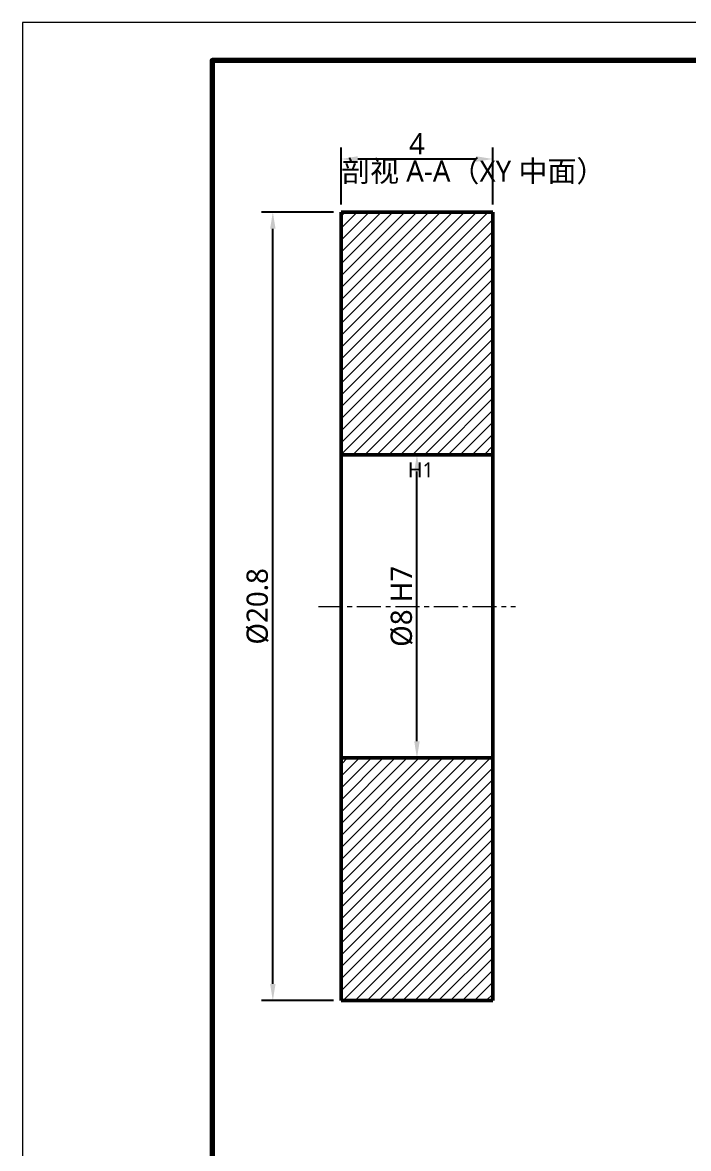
# Model space of a CAD drawing. Header units: millimetres. Extents: x 0 to 420, y 0 to 297.
# Drawn here: x 0 to 87.8, y 148.5 to 297 of the extents above; entities that cross this region are included whole.
import ezdxf

# ---------------------------------------------------------------- set-up
doc = ezdxf.new("R2010")
doc.units = ezdxf.units.MM
doc.linetypes.add('CENTER', pattern=[5.08, 3.175, -0.635, 0.635, -0.635])
for name, color, linetype, lineweight in [('CENTER', 1, 'CENTER', 18), ('DIM', 3, 'CONTINUOUS', 18), ('FRAME', 7, 'CONTINUOUS', 70), ('HATCH', 8, 'CONTINUOUS', 13), ('TEXT', 7, 'CONTINUOUS', 25), ('VISIBLE', 7, 'CONTINUOUS', 50)]:
    doc.layers.add(name, color=color, linetype=linetype, lineweight=lineweight)
doc.styles.add('CJK', font='NotoSansCJK-Regular.ttc')
doc.dimstyles.new('GB', dxfattribs={"dimtxt": 2.8, "dimasz": 2.2, "dimexe": 1.5, "dimexo": 1, "dimgap": 0.6, "dimtad": 1, "dimlfac": 100, "dimzin": 12, "dimdsep": 46, "dimtxsty": 'CJK', "dimcen": 2.5, "dimazin": 3, "dimtfac": 0.5, "dimtmove": 2, "dimatfit": 3})

msp = doc.modelspace()

# ---------------------------------------------------------------- hatches: boundary and pattern name
at = {"layer": 'HATCH'}
h = msp.add_hatch(dxfattribs=at)
h.set_pattern_fill('ANSI31', scale=0.35)
h.paths.add_polyline_path([(42, 271.99429), (42, 270.46507), (42, 268.93585), (42, 267.40663), (42, 265.87741), (42, 264.34819), (42, 262.81897), (42, 261.28975), (42, 259.76053), (42, 258.23131), (42, 256.70208), (42, 255.17286), (42, 253.64364), (42, 252.11442), (42, 250.5852), (42, 249.05598), (42, 247.52676), (42, 245.99754), (42, 244.46832), (42, 242.9391), (42, 241.40988), (42.12013, 240.00079), (43.64935, 240.00079), (45.17857, 240.00079), (46.70779, 240.00079), (48.23701, 240.00079), (49.76623, 240.00079), (51.29546, 240.00079), (52.82468, 240.00079), (54.3539, 240.00079), (55.88312, 240.00079), (57.41234, 240.00079), (58.94156, 240.00079), (60.47078, 240.00079), (62, 240.00079), (62, 241.53001), (62, 243.05923), (62, 244.58845), (62, 246.11767), (62, 247.64689), (62, 249.17611), (62, 250.70533), (62, 252.23455), (62, 253.76377), (62, 255.293), (62, 256.82222), (62, 258.35144), (62, 259.88066), (62, 261.40988), (62, 262.9391), (62, 264.46832), (62, 265.99754), (62, 267.52676), (62, 269.05598), (62, 270.5852), (61.87987, 271.99429), (60.35065, 271.99429), (58.82143, 271.99429), (57.29221, 271.99429), (55.76299, 271.99429), (54.23377, 271.99429), (52.70454, 271.99429), (51.17532, 271.99429), (49.6461, 271.99429), (48.11688, 271.99429), (46.58766, 271.99429), (45.05844, 271.99429), (43.52922, 271.99429), (42, 271.99429)])
h = msp.add_hatch(dxfattribs=at)
h.set_pattern_fill('ANSI31', scale=0.35)
h.paths.add_polyline_path([(62, 200.00079), (60.47078, 200.00079), (58.94156, 200.00079), (57.41234, 200.00079), (55.88312, 200.00079), (54.3539, 200.00079), (52.82468, 200.00079), (51.29546, 200.00079), (49.76623, 200.00079), (48.23701, 200.00079), (46.70779, 200.00079), (45.17857, 200.00079), (43.64935, 200.00079), (42.12013, 200.00079), (42, 198.5917), (42, 197.06248), (42, 195.53326), (42, 194.00404), (42, 192.47482), (42, 190.9456), (42, 189.41638), (42, 187.88716), (42, 186.35793), (42, 184.82871), (42, 183.29949), (42, 181.77027), (42, 180.24105), (42, 178.71183), (42, 177.18261), (42, 175.65339), (42, 174.12417), (42, 172.59495), (42, 171.06573), (42, 169.53651), (42, 168.00729), (43.52922, 168.00729), (45.05844, 168.00729), (46.58766, 168.00729), (48.11688, 168.00729), (49.6461, 168.00729), (51.17532, 168.00729), (52.70454, 168.00729), (54.23377, 168.00729), (55.76299, 168.00729), (57.29221, 168.00729), (58.82143, 168.00729), (60.35065, 168.00729), (61.87987, 168.00729), (62, 169.41638), (62, 170.9456), (62, 172.47482), (62, 174.00404), (62, 175.53326), (62, 177.06248), (62, 178.5917), (62, 180.12092), (62, 181.65014), (62, 183.17936), (62, 184.70858), (62, 186.2378), (62, 187.76702), (62, 189.29624), (62, 190.82546), (62, 192.35469), (62, 193.88391), (62, 195.41313), (62, 196.94235), (62, 198.47157), (62, 200.00079)])

# ---------------------------------------------------------------- linework, layer by layer
at = {"layer": 'CENTER'}
msp.add_line((39, 220.00079), (65, 220.00079), dxfattribs=at)
at = {"layer": 'FRAME', "lineweight": 18}
msp.add_lwpolyline([(0, 0), (420, 0), (420, 297), (0, 297)], close=True, dxfattribs=at)
at = {"layer": 'FRAME'}
msp.add_lwpolyline([(25, 5), (415, 5), (415, 292), (25, 292)], close=True, dxfattribs=at)
at = {"layer": 'VISIBLE'}
for points in [[(42, 272), (62, 272)], [(42, 272), (42, 271.99429)], [(62, 271.99429), (42, 271.99429)], [(42, 271.99429), (42, 240.00079)], [(62, 272), (62, 271.99429)], [(62, 271.99429), (62, 240.00079)], [(42, 240.00079), (62, 240.00079)], [(42, 240.00079), (42, 239.94486)], [(42, 239.94486), (42, 239.77741)], [(42, 239.77741), (42, 239.49935)], [(42, 239.49935), (42, 239.11224)], [(42, 239.11224), (42, 238.61826)], [(62, 240.00079), (62, 239.94486)], [(62, 239.94486), (62, 239.77741)], [(62, 239.77741), (62, 239.49935)], [(62, 239.49935), (62, 239.11224)], [(62, 239.11224), (62, 238.61826)], [(42, 238.61826), (42, 238.02017)], [(42, 238.02017), (42, 237.3213)], [(62, 238.61826), (62, 238.02017)], [(62, 238.02017), (62, 237.3213)], [(42, 237.3213), (42, 236.52556)], [(42, 236.52556), (42, 235.63742)], [(62, 237.3213), (62, 236.52556)], [(62, 236.52556), (62, 235.63742)], [(42, 235.63742), (42, 234.66183)], [(42, 234.66183), (42, 233.60424)], [(62, 235.63742), (62, 234.66183)], [(62, 234.66183), (62, 233.60424)], [(42, 233.60424), (42, 232.47058)], [(62, 233.60424), (62, 232.47058)], [(42, 232.47058), (42, 231.26719)], [(62, 232.47058), (62, 231.26719)], [(42, 231.26719), (42, 230.00079)], [(62, 231.26719), (62, 230.00079)], [(42, 230.00079), (42, 228.67846)], [(62, 230.00079), (62, 228.67846)], [(42, 228.67846), (42, 227.30761)], [(42, 227.30761), (42, 225.89589)], [(62, 228.67846), (62, 227.30761)], [(62, 227.30761), (62, 225.89589)], [(42, 225.89589), (42, 224.45121)], [(62, 225.89589), (62, 224.45121)], [(42, 224.45121), (42, 222.98163)], [(62, 224.45121), (62, 222.98163)], [(42, 222.98163), (42, 221.49539)], [(62, 222.98163), (62, 221.49539)], [(42, 221.49539), (42, 220.00079)], [(62, 221.49539), (62, 220.00079)], [(42, 220.00079), (42, 218.50619)], [(62, 220.00079), (62, 218.50619)], [(42, 218.50619), (42, 217.01994)], [(62, 218.50619), (62, 217.01994)], [(42, 217.01994), (42, 215.55037)], [(62, 217.01994), (62, 215.55037)], [(42, 215.55037), (42, 214.10569)], [(62, 215.55037), (62, 214.10569)], [(42, 214.10569), (42, 212.69397)], [(62, 214.10569), (62, 212.69397)], [(42, 212.69397), (42, 211.32311)], [(62, 212.69397), (62, 211.32311)], [(42, 211.32311), (42, 210.00079)], [(62, 211.32311), (62, 210.00079)], [(42, 210.00079), (42, 208.73439)], [(62, 210.00079), (62, 208.73439)], [(42, 208.73439), (42, 207.53099)], [(62, 208.73439), (62, 207.53099)], [(42, 207.53099), (42, 206.39733)], [(62, 207.53099), (62, 206.39733)], [(42, 206.39733), (42, 205.33975)], [(42, 205.33975), (42, 204.36416)], [(62, 206.39733), (62, 205.33975)], [(62, 205.33975), (62, 204.36416)], [(42, 204.36416), (42, 203.47601)], [(42, 203.47601), (42, 202.68028)], [(62, 204.36416), (62, 203.47601)], [(62, 203.47601), (62, 202.68028)], [(42, 202.68028), (42, 201.98141)], [(42, 201.98141), (42, 201.38331)], [(62, 202.68028), (62, 201.98141)], [(62, 201.98141), (62, 201.38331)], [(42, 201.38331), (42, 200.88933)], [(42, 200.88933), (42, 200.50223)], [(42, 200.50223), (42, 200.22417)], [(62, 201.38331), (62, 200.88933)], [(62, 200.88933), (62, 200.50223)], [(62, 200.50223), (62, 200.22417)], [(42, 200.22417), (42, 200.05671)], [(42, 200.05671), (42, 200.00079)], [(62, 200.00079), (42, 200.00079)], [(42, 200.00079), (42, 168.00729)], [(62, 200.22417), (62, 200.05671)], [(62, 200.05671), (62, 200.00079)], [(62, 200.00079), (62, 168.00729)], [(42, 168.00729), (62, 168.00729)]]:
    msp.add_lwpolyline(points, dxfattribs=at)

# ---------------------------------------------------------------- texts
at = {"layer": 'DIM', "style": 'CJK'}
msp.add_text('H1', height=2, dxfattribs=at).set_placement((50.8, 237.00079))
at = {"layer": 'TEXT', "style": 'CJK'}
msp.add_text('剖视 A-A（XY 中面）', height=2.8, dxfattribs=at).set_placement((42, 276))

# ---------------------------------------------------------------- dimensions: what is measured, and where the dimension line sits
at = {"layer": 'DIM'}
msp.add_linear_dim(base=(42, 279), p1=(42, 272), p2=(62, 272), text='4', dimstyle='GB', dxfattribs=at).render()
for base, p1, p2, text in [((33, 168.00729), (42, 168.00729), (42, 272), 'Ø20.8'), ((52, 200.00079), (52, 200.00079), (52, 240.00079), 'Ø8 H7')]:
    msp.add_linear_dim(base=base, p1=p1, p2=p2, angle=90, text=text, dimstyle='GB', dxfattribs=at).render()

doc.saveas('drawing.dxf')
